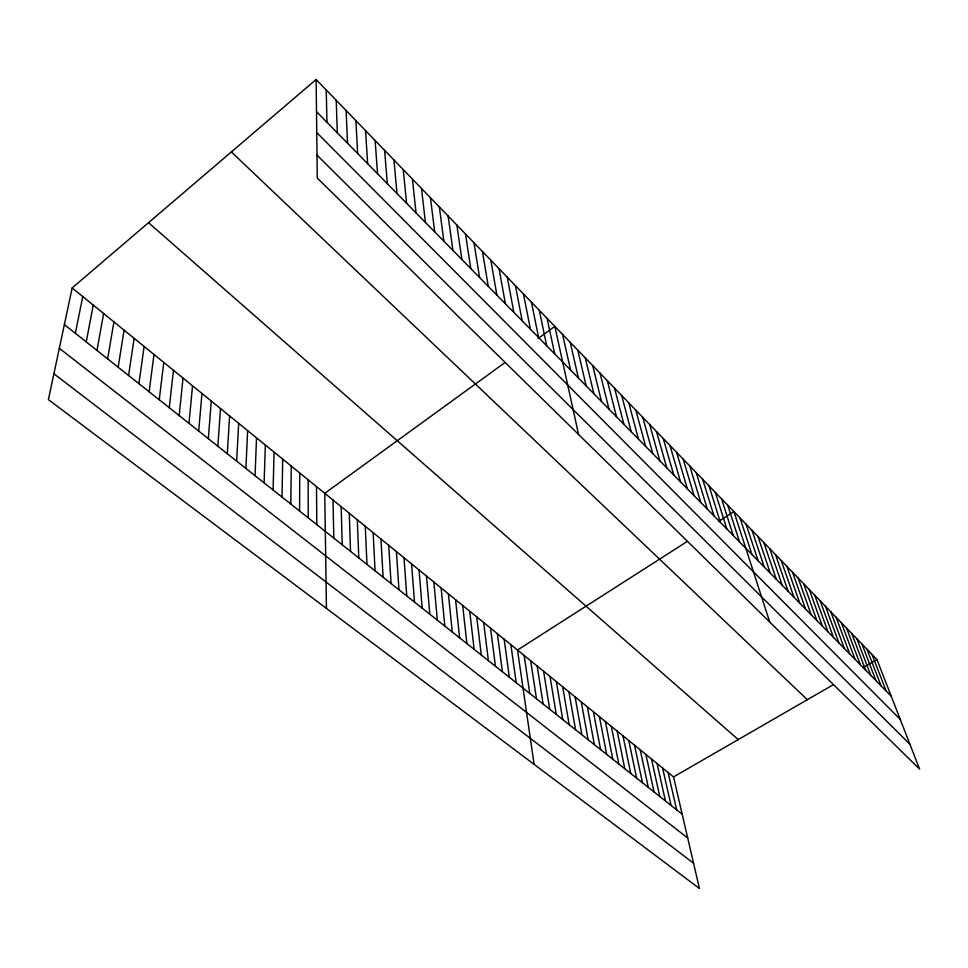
<?xml version="1.0" encoding="UTF-8"?>
<svg xmlns="http://www.w3.org/2000/svg" width="968" height="968" viewBox="0 0 968 968"><rect width="100%" height="100%" fill="white"/><g stroke="black" fill="none" stroke-linecap="round" stroke-linejoin="round"><path stroke-width="1.45" d="M299.584 510.995L299.753 472.989M290.836 504.074L291.271 466.08M282.015 497.08L282.704 459.122M273.109 490.026L274.065 452.092M264.119 482.899L265.341 445.002M255.044 475.699L256.532 437.851M245.884 468.439L247.651 430.615M236.628 461.107L238.685 423.331M227.286 453.702L229.622 415.962M217.848 446.224L220.486 408.532M208.326 438.673L211.266 401.03M198.706 431.05L201.949 393.456M188.99 423.343L192.535 385.809M179.165 415.562L183.037 378.089M169.255 407.709L173.453 370.284M159.248 399.772L163.773 362.419M149.132 391.762L153.997 354.469M138.908 383.667L144.123 346.435M128.587 375.487L134.153 338.328M118.169 367.223L124.073 330.136M107.63 358.862L113.909 321.872M96.981 350.428L103.624 313.511M86.225 341.91L93.255 305.077M75.359 333.294L82.764 296.547M72.176 287.932L48.4 399.615L699.428 888.503L673.534 776.917L72.176 287.932L316.125 79.497L876.96 659.547L919.6 769.124L317.286 178.076L316.125 79.497M504.764 362.71L324.752 493.317L326.446 608.412M537.99 338.606L554.833 326.385L578.574 434.475M687.086 541.548L517.505 650.036L534.106 764.357M718.571 521.413L733.913 511.6L769.754 622.073M673.534 776.917L833.145 684.824M863.081 667.545L876.96 659.547M53.905 373.781L693.572 863.262M59.326 348.286L687.716 838.022M64.372 324.582L682.198 814.257M148.54 222.688L738.233 739.588M231.364 151.915L807.348 699.707M317.008 155.122L909.92 744.259M316.742 132.568L900.264 719.442M316.5 111.671L891.189 696.113M871.986 654.404L886.156 690.983M866.989 649.225L881.074 685.828M861.943 644.01L875.955 680.625M856.849 638.747L870.801 675.374M851.731 633.447L865.61 670.086M846.564 628.111L860.358 664.762M841.349 622.714L855.083 659.389M836.11 617.294L849.747 653.969M830.822 611.824L844.386 648.512M825.486 606.307L838.966 643.006M820.102 600.741L833.509 637.452M814.693 595.139L828.003 631.85M809.224 589.488L822.449 626.199M803.718 583.789L816.847 620.512M798.164 578.041L811.208 614.765M792.562 572.257L805.509 608.981M786.911 566.413L799.774 603.137M781.224 560.533L793.978 597.244M775.477 554.591L788.134 591.303M769.693 548.602L782.241 585.313M763.849 542.564L776.3 579.275M757.968 536.478L770.31 573.177M752.027 530.331L764.26 567.03M746.038 524.148L758.162 560.835M740 517.892L752.015 554.567M727.767 505.248L739.54 541.886M721.571 498.835L733.224 535.461M715.328 492.373L726.847 528.988M709.012 485.851L720.422 522.442M702.659 479.269L713.936 515.847M696.234 472.626L707.378 509.18M689.76 465.935L700.771 502.465M683.226 459.183L694.104 495.676M676.644 452.358L687.377 488.828M669.989 445.486L680.577 481.919M663.286 438.552L673.728 474.949M656.51 431.546L666.807 467.919M649.685 424.48L659.813 460.804M642.788 417.353L652.771 453.641M635.831 410.154L645.644 446.405M628.801 402.894L638.457 439.097M621.722 395.561L631.209 431.716M614.559 388.156L623.888 424.262M607.347 380.69L616.495 416.748M600.051 373.152L609.017 409.149M592.694 365.541L601.479 401.49M585.265 357.858L593.868 393.746M577.775 350.101L586.184 385.929M570.2 342.273L578.416 378.028M668.089 772.488L676.656 809.853M662.596 768.023L671.066 805.424M562.553 334.371L570.576 370.054M657.066 763.522L665.44 800.972M651.5 758.997L659.765 796.47M645.886 754.435L654.053 791.945M640.223 749.825L648.294 787.371M547.101 318.387L554.724 353.925M634.536 745.203L642.486 782.773M539.297 310.317L546.702 345.782M628.789 740.532L636.629 778.139M623.005 735.825L630.737 773.468M531.42 302.161L538.607 337.542M617.173 731.082L624.796 768.761M611.304 726.315L618.806 764.006M523.458 293.933L530.428 329.229M605.387 721.499L612.78 759.227M599.422 716.647L606.694 754.411M515.424 285.62L522.175 320.831M593.408 711.77L600.571 749.547M587.358 706.846L594.388 744.658M507.305 277.223L513.827 312.337M581.26 701.873L588.157 739.721M499.101 268.741L505.393 303.771M575.101 696.875L581.877 734.736M568.906 691.842L575.549 729.727M490.824 260.186L496.874 295.107M562.662 686.76L569.172 724.669M556.358 681.641L562.747 719.575M482.463 251.535L488.271 286.346M550.018 676.475L556.261 714.432M543.617 671.272L549.727 709.254M474.017 242.799L479.571 277.501M537.167 666.032L543.133 704.026M465.475 233.966L470.787 268.572M530.67 660.745L536.49 698.763M524.111 655.409L529.786 693.451M456.86 225.048L461.905 259.533M510.85 644.627L516.222 682.706M448.148 216.046L452.927 250.409M504.134 639.17L509.349 677.261M497.358 633.665L502.428 671.768M439.351 206.946L443.864 241.189M490.534 628.111L495.447 666.238M483.649 622.521L488.392 660.648M430.457 197.75L434.692 231.86M476.716 616.87L481.29 655.021M421.479 188.457L425.424 222.434M469.722 611.183L474.126 649.346M462.668 605.448L466.903 643.611M412.404 179.068L416.059 212.912M455.553 599.664L459.619 637.839M448.378 593.832L452.262 632.007M403.233 169.582L406.596 203.28M441.142 587.951L444.844 626.127M433.846 582.01L437.367 620.198M393.964 159.998L397.013 193.552M426.489 576.033L429.816 614.22M384.586 150.306L387.345 183.714M419.059 569.995L422.205 608.182M411.569 563.908L414.522 602.096M375.124 140.517L377.556 173.756M404.019 557.774L406.778 595.961M396.408 551.578L398.961 589.766M365.553 130.619L367.659 163.701M388.725 545.323L391.072 583.51M380.969 539.031L383.11 577.206M355.885 120.613L357.664 153.525M373.152 532.666L375.076 570.83M365.263 526.253L366.969 564.417M346.108 110.509L347.548 143.24M357.313 519.78L358.789 557.931M336.223 100.285L337.312 132.834M349.279 513.258L350.537 551.385M341.172 506.663L342.212 544.79M326.228 89.939L326.966 122.307M333.004 500.02L333.803 538.123M316.5 486.601L316.814 524.656M308.163 479.825L308.235 517.868"/></g></svg>
